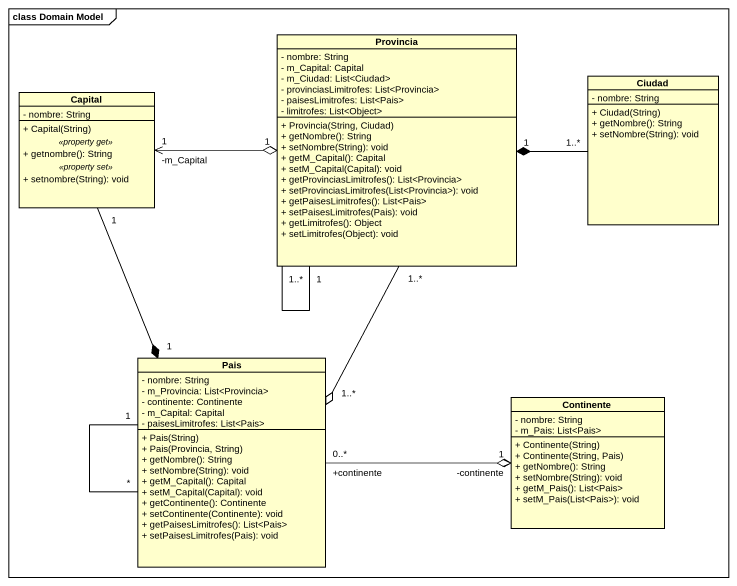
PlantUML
@startuml
mainframe class Domain Model
hide circle
hide empty members
skinparam classAttributeIconSize 0
class Provincia {
  - nombre: String
  - m_Capital: Capital
  - m_Ciudad: List<Ciudad>
  - provinciasLimitrofes: List<Provincia>
  - paisesLimitrofes: List<Pais>
  - limitrofes: List<Object>
  + Provincia(String, Ciudad)
  + getNombre(): String
  + setNombre(String): void
  + getM_Capital(): Capital
  + setM_Capital(Capital): void
  + getProvinciasLimitrofes(): List<Provincia>
  + setProvinciasLimitrofes(List<Provincia>): void
  + getPaisesLimitrofes(): List<Pais>
  + setPaisesLimitrofes(Pais): void
  + getLimitrofes(): Object
  + setLimitrofes(Object): void
}
class Ciudad {
  - nombre: String
  + Ciudad(String)
  + getNombre(): String
  + setNombre(String): void
}
class Capital {
  - nombre: String
  --
  + Capital(String)
  .. <<property get>> ..
  + getnombre(): String
  .. <<property set>> ..
  + setnombre(String): void
}
class Pais {
  - nombre: String
  - m_Provincia: List<Provincia>
  - continente: Continente
  - m_Capital: Capital
  - paisesLimitrofes: List<Pais>
  + Pais(String)
  + Pais(Provincia, String)
  + getNombre(): String
  + setNombre(String): void
  + getM_Capital(): Capital
  + setM_Capital(Capital): void
  + getContinente(): Continente
  + setContinente(Continente): void
  + getPaisesLimitrofes(): List<Pais>
  + setPaisesLimitrofes(Pais): void
}
class Continente {
  - nombre: String
  - m_Pais: List<Pais>
  + Continente(String)
  + Continente(String, Pais)
  + getNombre(): String
  + setNombre(String): void
  + getM_Pais(): List<Pais>
  + setM_Pais(List<Pais>): void
}
Provincia "1..*" -- "1" Provincia
Provincia -left-> "-m_Capital" Capital
Provincia "1..*" --o "1..*" Pais
Ciudad "1..*" -left-* "1" Provincia
Capital "1" -right-o "1" Provincia
Capital "1" --* "1" Pais
Pais "1" -- "*" Pais
Pais "0..*" -right-o "1" Continente
Pais -right-> "-continente" Continente
Continente -left- "+continente" Pais
@enduml
